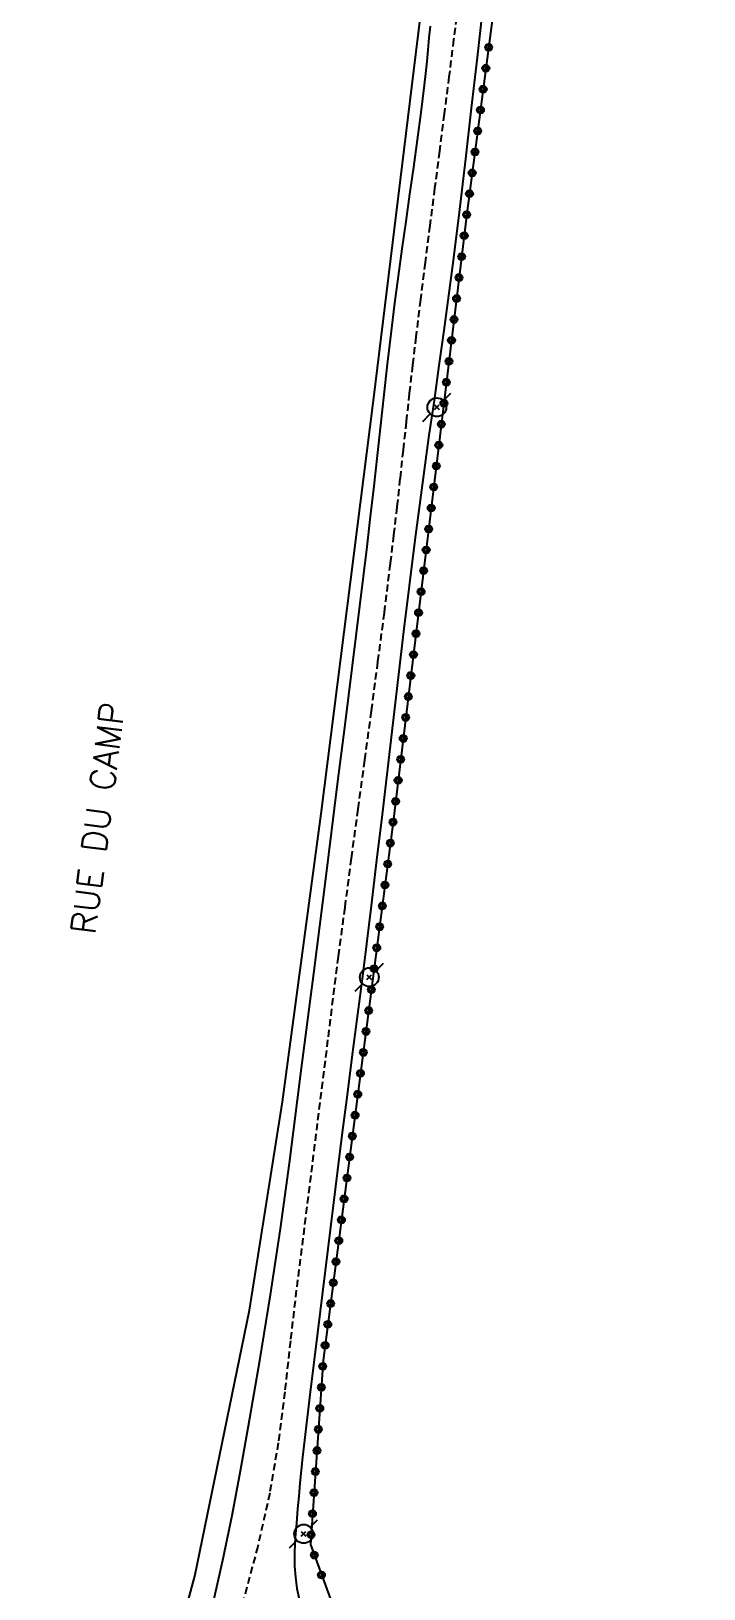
# Model space of a CAD drawing. Header units: millimetres. Extents: x 173000 to 174000, y 134000 to 135000.
# Drawn here: x 173076.8 to 173124.6, y 134388.9 to 134499.6 of the extents above; entities that cross this region are included whole.
import ezdxf

# ---------------------------------------------------------------- set-up
doc = ezdxf.new("R2010")
doc.units = ezdxf.units.MM
doc.linetypes.add('DASHED', pattern=[0.75, 0.5, -0.25])
doc.layers.get('0').update_dxf_attribs({"linetype": 'CONTINUOUS'})
for name, color, linetype in [('W0001', 6, 'DASHED'), ('W0008', 7, 'CONTINUOUS'), ('W0323', 7, 'CONTINUOUS'), ('W0330', 7, 'CONTINUOUS'), ('W0473', 7, 'CONTINUOUS'), ('W0989', 7, 'CONTINUOUS')]:
    doc.layers.add(name, color=color, linetype=linetype)
doc.styles.get("Standard").update_dxf_attribs({"font": 'romans.shx', "width": 0.85})

# ---------------------------------------------------------------- blocks, each defined once
blk = doc.blocks.new('T473')
for p, q in [((-0.166667, 0.166667), (0.166667, -0.166667)), ((-0.166667, -0.166667), (0.166667, 0.166667)), ((0.500001, 0.500001), (1.000002, 1.000002)), ((-1.000002, -1.000002), (-0.500001, -0.500001))]:
    blk.add_line(p, q)
blk.add_ellipse((0, 0), major_axis=(0.471405, 0.471405), ratio=1, start_param=5.4977871438, end_param=11.780972451)
blk = doc.blocks.new('t323o')
at = {"color": 0, "linetype": 'Continuous'}
for radius in [0.25, 0.15]:
    blk.add_circle((0, 0), radius, dxfattribs=at)

msp = doc.modelspace()

# ---------------------------------------------------------------- linework, layer by layer
at = {"layer": 'W0001'}
msp.add_lwpolyline([(173107.55, 134505.05), (173106.8, 134499.01), (173106.47, 134496.37), (173106.13, 134493.73), (173105.79, 134491.08), (173105.45, 134488.44), (173105.11, 134485.8), (173104.77, 134483.16), (173104.44, 134480.52), (173104.12, 134477.88), (173103.88, 134475.87), (173103.65, 134473.85), (173103.43, 134471.84), (173103.21, 134469.82), (173102.99, 134467.8), (173102.77, 134465.79), (173102.53, 134463.78), (173102.29, 134461.76), (173101.86, 134458.27), (173101.4, 134454.77), (173100.94, 134451.28), (173100.47, 134447.79), (173099.99, 134444.3), (173099.52, 134440.81), (173099.06, 134437.32), (173098.6, 134433.83), (173098.22, 134430.86), (173097.85, 134427.9), (173097.48, 134424.93), (173097.11, 134421.97), (173096.74, 134419), (173096.37, 134416.03), (173096, 134413.07), (173095.62, 134410.11), (173095.2, 134406.5), (173094.8, 134402.88), (173094.34, 134399.26), (173093.73, 134395.68), (173092.88, 134391.89), (173091.88, 134388.13)], dxfattribs=at)
at = {"layer": 'W0008'}
for points in [[(173108.88, 134501.35), (173108.47, 134497.74), (173108.06, 134494.13), (173107.64, 134490.52), (173107.21, 134486.92), (173106.76, 134483.31), (173106.44, 134480.82), (173106.1, 134478.33), (173105.76, 134475.85), (173105.41, 134473.36), (173105.05, 134470.88), (173104.71, 134468.39), (173104.37, 134465.91), (173104.04, 134463.42), (173103.64, 134460.17), (173103.24, 134456.93), (173102.86, 134453.68), (173102.48, 134450.43), (173102.1, 134447.18), (173101.72, 134443.93), (173101.33, 134440.68), (173100.94, 134437.43), (173100.61, 134434.74), (173100.27, 134432.06), (173099.93, 134429.37), (173099.58, 134426.68), (173099.24, 134424), (173098.89, 134421.31), (173098.55, 134418.63), (173098.22, 134415.94), (173097.67, 134411.51), (173097.12, 134407.09), (173096.58, 134402.66), (173096.07, 134398.23), (173095.97, 134397.31), (173095.88, 134396.39), (173095.79, 134395.48), (173095.71, 134394.56), (173095.63, 134393.55), (173095.54, 134392.53), (173095.49, 134391.51), (173095.5, 134390.49), (173095.56, 134389.7), (173095.67, 134388.91), (173095.82, 134388.14)], [(173095.14, 134419.15), (173096, 134425.89), (173096.86, 134432.62), (173097.71, 134439.36), (173098.56, 134446.09), (173099.09, 134450.3), (173099.62, 134454.52), (173100.14, 134458.73), (173100.65, 134462.94), (173100.9, 134465.11), (173101.15, 134467.27), (173101.39, 134469.44), (173101.63, 134471.6), (173101.87, 134473.77), (173102.11, 134475.93), (173102.37, 134478.1), (173102.63, 134480.26), (173102.88, 134482.2), (173103.15, 134484.14), (173103.42, 134486.07), (173103.7, 134488.01), (173103.98, 134489.94), (173104.24, 134491.88), (173104.5, 134493.82), (173104.74, 134495.76), (173104.83, 134496.6), (173104.92, 134497.44), (173105, 134498.28), (173105.07, 134499.12), (173105.15, 134499.96)], [(173084.15, 134369.56), (173084.72, 134370.99), (173085.27, 134372.43), (173085.78, 134373.88), (173086.26, 134375.34), (173087.21, 134378.42), (173088.1, 134381.52), (173088.93, 134384.64), (173089.7, 134387.77), (173090.41, 134390.93), (173091.06, 134394.1), (173091.65, 134397.28), (173092.23, 134400.46), (173093.03, 134405.12), (173093.78, 134409.79), (173094.49, 134414.47), (173095.14, 134419.15)]]:
    msp.add_lwpolyline(points, dxfattribs=at)
at = {"layer": 'W0323'}
msp.add_lwpolyline([(173112.71, 134524.6), (173107.74, 134486.65), (173102.51, 134443.4), (173097.53, 134405.12), (173096.62, 134392.04), (173102.05, 134377.19)], dxfattribs=at)
at = {"layer": 'W0330'}
msp.add_lwpolyline([(173076.78, 134357.49), (173081.68, 134367.59), (173085.11, 134377.65), (173088.42, 134389.78), (173092.3, 134408.68), (173094.64, 134423.51), (173097.4, 134443.98), (173101.11, 134473.36), (173104.11, 134497.94), (173106.55, 134517.76), (173110.55, 134551.83), (173113.69, 134578.02), (173117.73, 134608.54), (173121.32, 134638.27), (173123, 134654.18), (173124.58, 134665.54)], dxfattribs=at)

# ---------------------------------------------------------------- block references
at = {"layer": 'W0323'}
for p, rotation in [((173109.29, 134498.46), 262.5506528169696), ((173109.09, 134496.97), 262.5506528169696), ((173108.9, 134495.48), 262.5506528169696), ((173108.71, 134494), 262.5506528169696), ((173108.51, 134492.51), 262.5506528169696), ((173108.32, 134491.02), 262.5506528169696), ((173108.12, 134489.53), 262.5506528169696), ((173107.93, 134488.05), 262.5506528169696), ((173107.73, 134486.56), 263.0913051547206), ((173107.55, 134485.07), 263.0913051547206), ((173107.37, 134483.58), 263.0913051547206), ((173107.19, 134482.09), 263.0913051547206), ((173107.01, 134480.6), 263.0913051547206), ((173106.83, 134479.11), 263.0913051547206), ((173106.65, 134477.63), 263.0913051547206), ((173106.47, 134476.14), 263.0913051547206), ((173106.29, 134474.65), 263.0913051547206), ((173106.11, 134473.16), 263.0913051547206), ((173105.93, 134471.67), 263.0913051547206), ((173105.75, 134470.18), 263.0913051547206), ((173105.57, 134468.69), 263.0913051547206), ((173105.39, 134467.2), 263.0913051547206), ((173105.21, 134465.71), 263.0913051547206), ((173105.03, 134464.22), 263.0913051547206), ((173104.85, 134462.73), 263.0913051547206), ((173104.67, 134461.25), 263.0913051547206), ((173104.49, 134459.76), 263.0913051547206), ((173104.31, 134458.27), 263.0913051547206), ((173104.13, 134456.78), 263.0913051547206), ((173103.95, 134455.29), 263.0913051547206), ((173103.76, 134453.8), 263.0913051547206), ((173103.58, 134452.31), 263.0913051547206), ((173103.4, 134450.82), 263.0913051547206), ((173103.22, 134449.33), 263.0913051547206), ((173103.04, 134447.84), 263.0913051547206), ((173102.86, 134446.35), 263.0913051547206), ((173102.68, 134444.86), 263.0913051547206), ((173102.5, 134443.38), 262.5971941336211), ((173102.31, 134441.89), 262.5971941336211), ((173102.12, 134440.4), 262.5971941336211), ((173101.92, 134438.91), 262.5971941336211), ((173101.73, 134437.43), 262.5971941336211), ((173101.54, 134435.94), 262.5971941336211), ((173101.34, 134434.45), 262.5971941336211), ((173101.15, 134432.96), 262.5971941336211), ((173100.96, 134431.48), 262.5971941336211), ((173100.76, 134429.99), 262.5971941336211), ((173100.57, 134428.5), 262.5971941336211), ((173100.38, 134427.01), 262.5971941336211), ((173100.18, 134425.53), 262.5971941336211), ((173099.99, 134424.04), 262.5971941336211), ((173099.8, 134422.55), 262.5971941336211), ((173099.6, 134421.06), 262.5971941336211), ((173099.41, 134419.58), 262.5971941336211), ((173099.22, 134418.09), 262.5971941336211), ((173099.02, 134416.6), 262.5971941336211), ((173098.83, 134415.11), 262.5971941336211), ((173098.64, 134413.63), 262.5971941336211), ((173098.44, 134412.14), 262.5971941336211), ((173098.25, 134410.65), 262.5971941336211), ((173098.06, 134409.16), 262.5971941336211), ((173097.86, 134407.68), 262.5971941336211), ((173097.67, 134406.19), 262.5971941336211), ((173097.5, 134404.7), 266.0236887373871), ((173097.4, 134403.2), 266.0236887373871), ((173097.29, 134401.71), 266.0236887373871), ((173097.19, 134400.21), 266.0236887373871), ((173097.09, 134398.71), 266.0236887373871), ((173096.98, 134397.22), 266.0236887373871), ((173096.88, 134395.72), 266.0236887373871), ((173096.77, 134394.22), 266.0236887373871), ((173096.67, 134392.73), 266.0236887373871), ((173096.9, 134391.28), 290.0577155996439), ((173097.41, 134389.87), 290.0577155996439)]:
    msp.add_blockref('t323o', p, dxfattribs=dict(at, rotation=rotation))
at = {"layer": 'W0473'}
for p in [(173105.61, 134472.87), (173100.81, 134432.36), (173096.14, 134392.79)]:
    msp.add_blockref('T473', p, dxfattribs=at)

# ---------------------------------------------------------------- texts
at = {"layer": 'W0989'}
msp.add_text('RUE DU CAMP', height=1.75, rotation=82.5862, dxfattribs=at).set_placement((173081.32, 134435.33))

doc.saveas('drawing.dxf')
